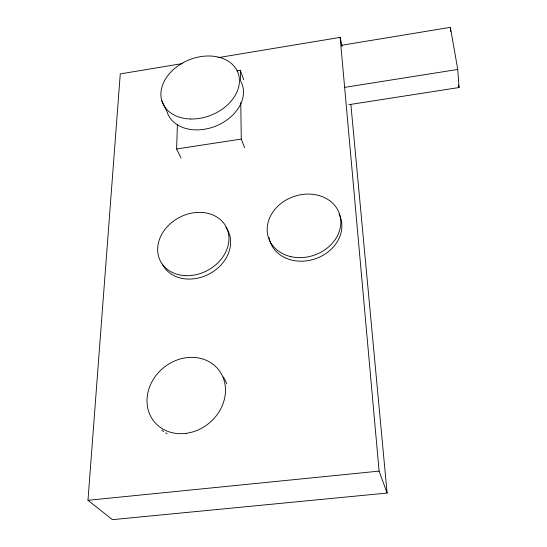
<?xml version="1.0" encoding="UTF-8"?>
<svg xmlns="http://www.w3.org/2000/svg" width="547" height="547" viewBox="0 0 547 547"><rect width="100%" height="100%" fill="white"/><g stroke="black" fill="none" stroke-linecap="round" stroke-linejoin="round"><path stroke-width="0.82" d="M181.05 158.062L176.613 148.969L177.399 124.422M350.887 104.621L387.098 493.052L112.429 519.65L87.971 500.293L120.265 73.9L182.609 63.541M217.993 57.667L340.145 37.381L342.121 46.543M341.225 45.339L450.372 27.35L457.75 69.448L459.029 87.527L348.801 104.696M236.974 70.884L240.345 70.331L243.73 79.876M344.685 87.363L457.75 69.448M176.613 148.969L241.261 139.075L244.653 147.799M87.971 500.293L379.105 471.117L387.098 493.052M161.885 100.969L167.088 111.882A40.006 29.6 -22.1 0 0 215.887 126.049A40.006 29.6 -22.1 0 0 241.111 81.927M458.598 85.024L459.029 87.527M340.145 37.381L379.105 471.117M450.372 27.35L450.694 31.555M240.345 70.331L240.489 81.366M240.776 102.583L241.261 139.075M339.044 214.123A37.223 30.947 -18.8 0 1 315.004 258.916A37.223 30.947 -18.8 0 1 269.008 237.569M225.815 227.244A36.827 29.914 -27.7 0 1 211.204 272.857A36.827 29.914 -27.7 0 1 162.671 264.823M223.354 377.006A40.916 35.603 -39.7 0 1 226.732 383.857M167.054 433.737A40.916 35.603 -39.7 0 1 165.679 432.909M163.703 431.556A40.916 35.603 -39.7 0 1 161.857 430.072M186.301 433.32A41.36 35.87 -39.4 0 0 220.195 371.981A41.36 35.87 -39.4 0 0 152.223 381.273A41.36 35.87 -39.4 0 0 186.301 433.32M190.397 118.993A40.608 29.764 -22 0 0 237.979 72.71A40.608 29.764 -22 0 0 172.1 70.789A40.608 29.764 -22 0 0 190.397 118.993M290.867 256.652A37.456 31.056 -18.9 0 0 340.364 217.262A37.456 31.056 -18.9 0 0 280.755 203.662A37.456 31.056 -18.9 0 0 290.867 256.652M184.23 275.572A37.052 30.01 -27.7 0 0 227.696 230.56A37.052 30.01 -27.7 0 0 167.984 225.938A37.052 30.01 -27.7 0 0 184.23 275.572"/></g></svg>
